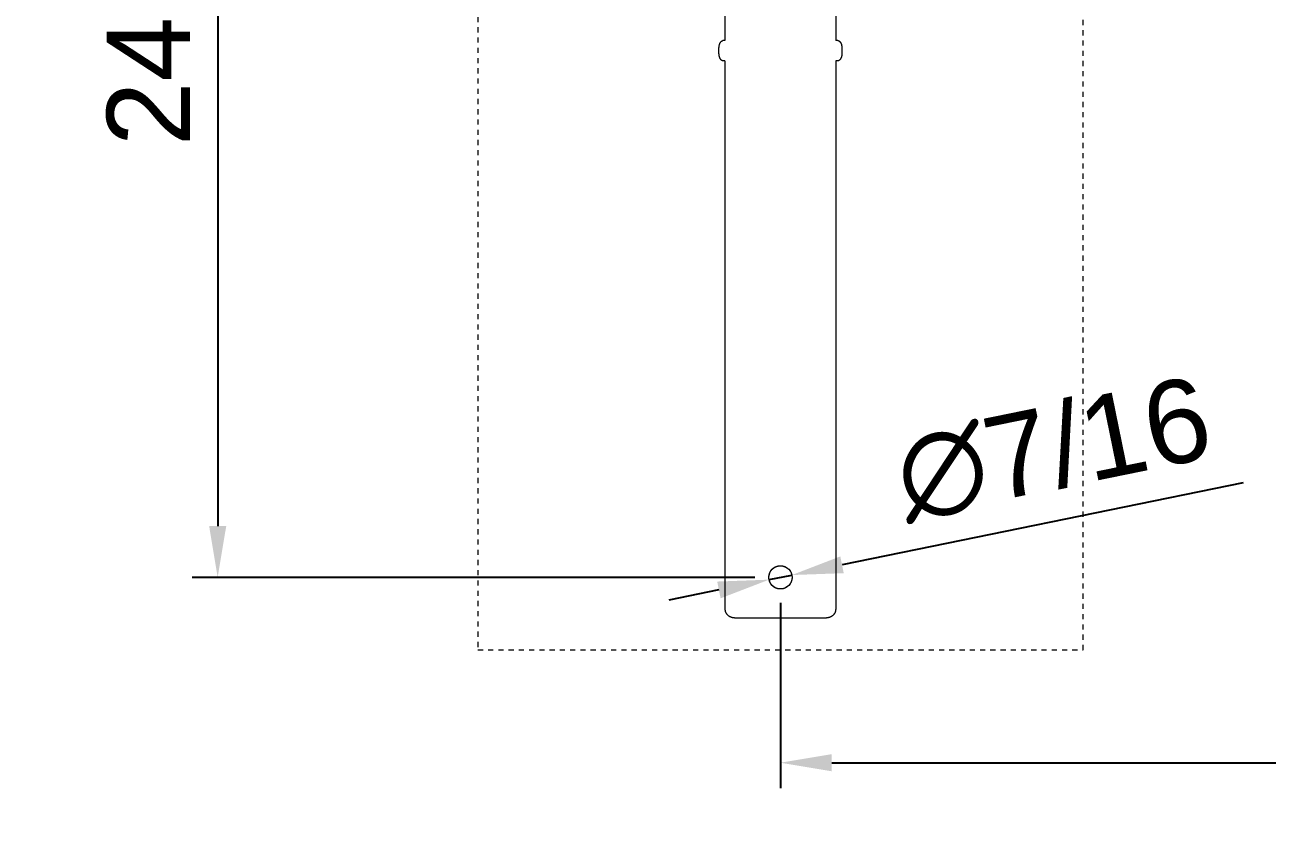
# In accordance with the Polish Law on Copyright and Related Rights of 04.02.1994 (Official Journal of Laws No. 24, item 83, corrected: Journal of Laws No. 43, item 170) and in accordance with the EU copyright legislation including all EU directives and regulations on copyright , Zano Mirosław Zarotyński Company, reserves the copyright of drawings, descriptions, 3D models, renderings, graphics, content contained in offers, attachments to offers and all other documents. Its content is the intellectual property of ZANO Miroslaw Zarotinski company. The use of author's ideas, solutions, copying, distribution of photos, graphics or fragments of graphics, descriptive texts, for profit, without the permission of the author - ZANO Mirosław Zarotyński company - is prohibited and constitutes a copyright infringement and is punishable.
# Model space of a CAD drawing. Header units: inches. Extents: x -9 to 187, y -3 to 135.
# Drawn here: x -8.62 to 15.62, y -2.65 to 12.84 of the extents above; entities that cross this region are included whole.
import ezdxf

# ---------------------------------------------------------------- set-up
doc = ezdxf.new("R2010")
doc.units = ezdxf.units.IN
doc.linetypes.add('HIDDEN', pattern=[1.905, 1.27, -0.635])
for name, color, linetype, lineweight in [('ZANO_R', 7, 'Continuous', 0), ('ZANO_R_przerywana', 250, 'HIDDEN', 0), ('ZANO_W', 1, 'Continuous', 0)]:
    doc.layers.add(name, color=color, linetype=linetype, lineweight=lineweight)
doc.styles.get("Standard").update_dxf_attribs({"font": 'arial.ttf'})
doc.dimstyles.new('amerykanie', dxfattribs={"dimtxt": 50, "dimasz": 50, "dimexe": 0.5, "dimexo": 0.5, "dimgap": 1, "dimtad": 1, "dimdec": 0, "dimzin": 0, "dimlunit": 5, "dimtxsty": 'Standard', "dimcen": 0.09, "dimclrd": 1, "dimclre": 1, "dimclrt": 1, "dimazin": 0, "dimtfac": 1, "dimtdec": 0, "dimtmove": 0, "dimatfit": 3, "dimfxl": 1, "dimtzin": 0, "dimarcsym": 1})

# ---------------------------------------------------------------- blocks, each defined once
blk = doc.blocks.new('*D360')
at = {"layer": 'ZANO_W', "color": 1, "lineweight": -2}
for p, q in [((5.625, 26.464), (-5.358, 26.464)), ((-4.858, 25.464), (-4.858, 3.056)), ((5.625, 2.056), (-5.358, 2.056))]:
    blk.add_line(p, q, dxfattribs=at)
at = {"layer": 'ZANO_W', "color": 1}
for points in [[(-4.691, 25.464), (-5.024, 25.464), (-4.858, 26.464)], [(-5.024, 3.056), (-4.691, 3.056), (-4.858, 2.056)]]:
    blk.add_solid(points, dxfattribs=at)
at = {"layer": 'ZANO_W', "color": 1, "insert": (-6.198, 14.26), "char_height": 1.625, "attachment_point": 5, "rotation": 90}
blk.add_mtext('24 7/16', dxfattribs=at)
blk = doc.blocks.new('*D361')
at = {"layer": 'ZANO_W', "color": 1, "lineweight": -2}
for p, q in [((6.125, 1.556), (6.125, -2.063)), ((45.284, 1.556), (45.284, -2.063)), ((7.125, -1.563), (44.284, -1.563))]:
    blk.add_line(p, q, dxfattribs=at)
at = {"layer": 'ZANO_W', "color": 1}
for points in [[(7.125, -1.396), (7.125, -1.73), (6.125, -1.563)], [(44.284, -1.73), (44.284, -1.396), (45.284, -1.563)]]:
    blk.add_solid(points, dxfattribs=at)
at = {"layer": 'ZANO_W', "color": 1, "insert": (25.705, -0.222), "char_height": 1.625, "attachment_point": 5}
blk.add_mtext('39 3/16', dxfattribs=at)
blk = doc.blocks.new('*D365')
at = {"layer": 'ZANO_W', "color": 1, "lineweight": -2}
for p, q in [((15.153, 3.9), (7.327, 2.301)), ((5.903, 2.011), (6.347, 2.101)), ((4.924, 1.81), (3.944, 1.61))]:
    blk.add_line(p, q, dxfattribs=at)
at = {"layer": 'ZANO_W', "color": 1}
for points in [[(7.293, 2.465), (7.36, 2.138), (6.347, 2.101)], [(4.957, 1.647), (4.89, 1.974), (5.903, 2.011)]]:
    blk.add_solid(points, dxfattribs=at)
at = {"layer": 'ZANO_W', "color": 1, "insert": (11.455, 4.548), "char_height": 1.625, "attachment_point": 5, "rotation": 11.5439}
blk.add_mtext('∅7/16', dxfattribs=at)

msp = doc.modelspace()

# ---------------------------------------------------------------- linework, layer by layer
at = {"layer": 'ZANO_R'}
for p, q in [((5.0425, 13.75571), (5.0425, 12.5353)), ((7.20772, 13.75571), (7.20772, 12.5353)), ((4.92439, 12.37783), (4.92447, 12.38485)), ((4.92439, 12.2991), (4.92439, 12.37783)), ((4.92447, 12.38485), (4.92471, 12.39198)), ((4.92471, 12.39198), (4.92512, 12.3992)), ((4.92512, 12.3992), (4.92571, 12.40649)), ((4.92571, 12.40649), (4.92648, 12.41381)), ((4.92648, 12.41381), (4.92743, 12.42116)), ((4.92743, 12.42116), (4.92858, 12.4285)), ((4.92858, 12.4285), (4.92992, 12.4358)), ((4.92992, 12.4358), (4.93146, 12.44303)), ((4.93146, 12.44303), (4.93319, 12.45016)), ((4.93319, 12.45016), (4.93511, 12.45716)), ((4.93511, 12.45716), (4.93723, 12.464)), ((4.93723, 12.464), (4.93953, 12.47065)), ((4.93953, 12.47065), (4.94074, 12.4739)), ((4.94074, 12.4739), (4.942, 12.47708)), ((4.942, 12.47708), (4.9433, 12.48021)), ((4.9433, 12.48021), (4.94465, 12.48327)), ((4.94465, 12.48327), (4.94603, 12.48626)), ((4.94603, 12.48626), (4.94745, 12.48918)), ((4.94745, 12.48918), (4.94891, 12.49202)), ((4.94891, 12.49202), (4.95041, 12.49479)), ((4.95041, 12.49479), (4.95194, 12.49748)), ((4.95194, 12.49748), (4.9535, 12.50008)), ((4.9535, 12.50008), (4.9551, 12.5026)), ((4.9551, 12.5026), (4.95672, 12.50504)), ((4.95672, 12.50504), (4.95837, 12.50738)), ((4.95837, 12.50738), (4.96004, 12.50963)), ((4.96004, 12.50963), (4.96174, 12.51179)), ((4.96174, 12.51179), (4.96346, 12.51386)), ((4.96346, 12.51386), (4.96521, 12.51583)), ((4.96521, 12.51583), (4.96697, 12.51771)), ((4.96697, 12.51771), (4.96874, 12.51949)), ((4.96874, 12.51949), (4.97053, 12.52117)), ((4.97053, 12.52117), (4.97233, 12.52276)), ((4.97233, 12.52276), (4.97415, 12.52424)), ((4.97415, 12.52424), (4.97506, 12.52495)), ((4.97506, 12.52495), (4.97597, 12.52563)), ((4.97597, 12.52563), (4.97688, 12.52629)), ((4.97688, 12.52629), (4.9778, 12.52693)), ((4.9778, 12.52693), (4.97871, 12.52754)), ((4.97871, 12.52754), (4.97963, 12.52812)), ((4.97963, 12.52812), (4.98055, 12.52868)), ((4.98055, 12.52868), (4.98146, 12.52922)), ((4.98146, 12.52922), (4.98238, 12.52974)), ((4.98238, 12.52974), (4.9833, 12.53023)), ((4.9833, 12.53023), (4.98422, 12.53069)), ((4.98422, 12.53069), (4.98514, 12.53113)), ((4.98514, 12.53113), (4.98605, 12.53155)), ((4.98605, 12.53155), (4.98697, 12.53195)), ((4.98697, 12.53195), (4.98789, 12.53232)), ((4.98789, 12.53232), (4.9888, 12.53267)), ((4.9888, 12.53267), (4.98971, 12.533)), ((4.98971, 12.533), (4.99063, 12.5333)), ((4.99063, 12.5333), (4.99154, 12.53358)), ((4.99154, 12.53358), (4.99244, 12.53384)), ((4.99244, 12.53384), (4.99335, 12.53408)), ((4.99335, 12.53408), (4.99425, 12.5343)), ((4.99425, 12.5343), (4.99516, 12.53449)), ((4.99516, 12.53449), (4.99605, 12.53466)), ((4.99605, 12.53466), (4.99695, 12.53482)), ((4.99695, 12.53482), (4.99784, 12.53495)), ((4.99784, 12.53495), (4.99873, 12.53506)), ((4.99873, 12.53506), (4.99962, 12.53514)), ((4.99962, 12.53514), (5.0005, 12.53521)), ((5.0005, 12.53521), (5.00138, 12.53526)), ((5.00138, 12.53526), (5.00226, 12.53529)), ((5.00226, 12.53529), (5.00313, 12.5353)), ((5.0425, 12.5353), (5.00313, 12.5353)), ((7.24709, 12.5353), (7.20772, 12.5353)), ((7.24709, 12.5353), (7.24796, 12.53529)), ((7.24796, 12.53529), (7.24884, 12.53526)), ((7.24884, 12.53526), (7.24972, 12.53521)), ((7.24972, 12.53521), (7.2506, 12.53514)), ((7.2506, 12.53514), (7.25149, 12.53506)), ((7.25149, 12.53506), (7.25238, 12.53495)), ((7.25238, 12.53495), (7.25327, 12.53482)), ((7.25327, 12.53482), (7.25417, 12.53466)), ((7.25417, 12.53466), (7.25506, 12.53449)), ((7.25506, 12.53449), (7.25597, 12.5343)), ((7.25597, 12.5343), (7.25687, 12.53408)), ((7.25687, 12.53408), (7.25778, 12.53384)), ((7.25778, 12.53384), (7.25868, 12.53358)), ((7.25868, 12.53358), (7.25959, 12.5333)), ((7.25959, 12.5333), (7.26051, 12.533)), ((7.26051, 12.533), (7.26142, 12.53267)), ((7.26142, 12.53267), (7.26233, 12.53232)), ((7.26233, 12.53232), (7.26325, 12.53195)), ((7.26325, 12.53195), (7.26417, 12.53155)), ((7.26417, 12.53155), (7.26508, 12.53113)), ((7.26508, 12.53113), (7.266, 12.53069)), ((7.266, 12.53069), (7.26692, 12.53023)), ((7.26692, 12.53023), (7.26784, 12.52974)), ((7.26784, 12.52974), (7.26876, 12.52922)), ((7.26876, 12.52922), (7.26967, 12.52868)), ((7.26967, 12.52868), (7.27059, 12.52812)), ((7.27059, 12.52812), (7.27151, 12.52754)), ((7.27151, 12.52754), (7.27242, 12.52693)), ((7.27242, 12.52693), (7.27334, 12.52629)), ((7.27334, 12.52629), (7.27425, 12.52563)), ((7.27425, 12.52563), (7.27516, 12.52495)), ((7.27516, 12.52495), (7.27607, 12.52424)), ((7.27607, 12.52424), (7.27789, 12.52276)), ((7.27789, 12.52276), (7.27969, 12.52117)), ((7.27969, 12.52117), (7.28148, 12.51949)), ((7.28148, 12.51949), (7.28325, 12.51771)), ((7.28325, 12.51771), (7.28501, 12.51583)), ((7.28501, 12.51583), (7.28676, 12.51386)), ((7.28676, 12.51386), (7.28848, 12.51179)), ((7.28848, 12.51179), (7.29018, 12.50963)), ((7.29018, 12.50963), (7.29185, 12.50738)), ((7.29185, 12.50738), (7.2935, 12.50504)), ((7.2935, 12.50504), (7.29512, 12.5026)), ((7.29512, 12.5026), (7.29672, 12.50008)), ((7.29672, 12.50008), (7.29828, 12.49748)), ((7.29828, 12.49748), (7.29981, 12.49479)), ((7.29981, 12.49479), (7.30131, 12.49202)), ((7.30131, 12.49202), (7.30277, 12.48918)), ((7.30277, 12.48918), (7.30419, 12.48626)), ((7.30419, 12.48626), (7.30557, 12.48327)), ((7.30557, 12.48327), (7.30692, 12.48021)), ((7.30692, 12.48021), (7.30822, 12.47708)), ((7.30822, 12.47708), (7.30948, 12.4739)), ((7.30948, 12.4739), (7.31069, 12.47065)), ((7.31069, 12.47065), (7.31299, 12.464)), ((7.31299, 12.464), (7.31511, 12.45716)), ((7.31511, 12.45716), (7.31703, 12.45016)), ((7.31703, 12.45016), (7.31876, 12.44303)), ((7.31876, 12.44303), (7.3203, 12.4358)), ((7.3203, 12.4358), (7.32164, 12.4285)), ((7.32164, 12.4285), (7.32279, 12.42116)), ((7.32279, 12.42116), (7.32374, 12.41381)), ((7.32374, 12.41381), (7.32451, 12.40649)), ((7.32451, 12.40649), (7.3251, 12.3992)), ((7.3251, 12.3992), (7.32551, 12.39198)), ((7.32551, 12.39198), (7.32575, 12.38485)), ((7.32575, 12.38485), (7.32583, 12.37783)), ((7.32583, 12.37783), (7.32583, 12.2991)), ((4.92447, 12.29208), (4.92439, 12.2991)), ((4.92471, 12.28495), (4.92447, 12.29208)), ((4.92512, 12.27773), (4.92471, 12.28495)), ((4.92571, 12.27045), (4.92512, 12.27773)), ((4.92648, 12.26312), (4.92571, 12.27045)), ((4.92743, 12.25577), (4.92648, 12.26312)), ((4.92858, 12.24843), (4.92743, 12.25577)), ((4.92992, 12.24114), (4.92858, 12.24843)), ((4.93146, 12.23391), (4.92992, 12.24114)), ((4.93319, 12.22677), (4.93146, 12.23391)), ((4.93511, 12.21977), (4.93319, 12.22677)), ((4.93723, 12.21293), (4.93511, 12.21977)), ((4.93953, 12.20628), (4.93723, 12.21293)), ((4.94074, 12.20303), (4.93953, 12.20628)), ((4.942, 12.19985), (4.94074, 12.20303)), ((4.9433, 12.19672), (4.942, 12.19985)), ((4.94465, 12.19366), (4.9433, 12.19672)), ((4.94603, 12.19067), (4.94465, 12.19366)), ((4.94745, 12.18775), (4.94603, 12.19067)), ((4.94891, 12.18491), (4.94745, 12.18775)), ((4.95041, 12.18214), (4.94891, 12.18491)), ((4.95194, 12.17945), (4.95041, 12.18214)), ((4.9535, 12.17685), (4.95194, 12.17945)), ((4.9551, 12.17433), (4.9535, 12.17685)), ((4.95672, 12.17189), (4.9551, 12.17433)), ((4.95837, 12.16955), (4.95672, 12.17189)), ((4.96004, 12.1673), (4.95837, 12.16955)), ((4.96174, 12.16514), (4.96004, 12.1673)), ((4.96346, 12.16307), (4.96174, 12.16514)), ((4.96521, 12.1611), (4.96346, 12.16307)), ((4.96697, 12.15922), (4.96521, 12.1611)), ((4.96874, 12.15744), (4.96697, 12.15922)), ((4.97053, 12.15576), (4.96874, 12.15744)), ((4.97233, 12.15417), (4.97053, 12.15576)), ((4.97415, 12.15269), (4.97233, 12.15417)), ((4.97506, 12.15198), (4.97415, 12.15269)), ((4.97597, 12.1513), (4.97506, 12.15198)), ((4.97688, 12.15064), (4.97597, 12.1513)), ((4.9778, 12.15), (4.97688, 12.15064)), ((4.97871, 12.14939), (4.9778, 12.15)), ((4.97963, 12.14881), (4.97871, 12.14939)), ((4.98055, 12.14825), (4.97963, 12.14881)), ((4.98146, 12.14771), (4.98055, 12.14825)), ((4.98238, 12.14719), (4.98146, 12.14771)), ((4.9833, 12.14671), (4.98238, 12.14719)), ((4.98422, 12.14624), (4.9833, 12.14671)), ((4.98514, 12.1458), (4.98422, 12.14624)), ((4.98605, 12.14538), (4.98514, 12.1458)), ((4.98697, 12.14498), (4.98605, 12.14538)), ((4.98789, 12.14461), (4.98697, 12.14498)), ((4.9888, 12.14426), (4.98789, 12.14461)), ((4.98971, 12.14393), (4.9888, 12.14426)), ((4.99063, 12.14363), (4.98971, 12.14393)), ((4.99154, 12.14335), (4.99063, 12.14363)), ((4.99244, 12.14309), (4.99154, 12.14335)), ((4.99335, 12.14285), (4.99244, 12.14309)), ((4.99425, 12.14263), (4.99335, 12.14285)), ((4.99516, 12.14244), (4.99425, 12.14263)), ((4.99605, 12.14227), (4.99516, 12.14244)), ((4.99695, 12.14212), (4.99605, 12.14227)), ((4.99784, 12.14199), (4.99695, 12.14212)), ((4.99873, 12.14188), (4.99784, 12.14199)), ((4.99962, 12.14179), (4.99873, 12.14188)), ((5.0005, 12.14172), (4.99962, 12.14179)), ((5.00138, 12.14167), (5.0005, 12.14172)), ((5.00226, 12.14164), (5.00138, 12.14167)), ((5.00313, 12.14163), (5.00226, 12.14164)), ((5.0425, 12.14163), (5.00313, 12.14163)), ((5.0425, 12.14163), (5.0425, 2.64638)), ((7.24709, 12.14163), (7.20772, 12.14163)), ((7.20772, 12.14163), (7.20772, 2.64638)), ((7.24796, 12.14164), (7.24709, 12.14163)), ((7.24884, 12.14167), (7.24796, 12.14164)), ((7.24972, 12.14172), (7.24884, 12.14167)), ((7.2506, 12.14179), (7.24972, 12.14172)), ((7.25149, 12.14188), (7.2506, 12.14179)), ((7.25238, 12.14199), (7.25149, 12.14188)), ((7.25327, 12.14212), (7.25238, 12.14199)), ((7.25417, 12.14227), (7.25327, 12.14212)), ((7.25506, 12.14244), (7.25417, 12.14227)), ((7.25597, 12.14263), (7.25506, 12.14244)), ((7.25687, 12.14285), (7.25597, 12.14263)), ((7.25778, 12.14309), (7.25687, 12.14285)), ((7.25868, 12.14335), (7.25778, 12.14309)), ((7.25959, 12.14363), (7.25868, 12.14335)), ((7.26051, 12.14393), (7.25959, 12.14363)), ((7.26142, 12.14426), (7.26051, 12.14393)), ((7.26233, 12.14461), (7.26142, 12.14426)), ((7.26325, 12.14498), (7.26233, 12.14461)), ((7.26417, 12.14538), (7.26325, 12.14498)), ((7.26508, 12.1458), (7.26417, 12.14538)), ((7.266, 12.14624), (7.26508, 12.1458)), ((7.26692, 12.14671), (7.266, 12.14624)), ((7.26784, 12.14719), (7.26692, 12.14671)), ((7.26876, 12.14771), (7.26784, 12.14719)), ((7.26967, 12.14825), (7.26876, 12.14771)), ((7.27059, 12.14881), (7.26967, 12.14825)), ((7.27151, 12.14939), (7.27059, 12.14881)), ((7.27242, 12.15), (7.27151, 12.14939)), ((7.27334, 12.15064), (7.27242, 12.15)), ((7.27425, 12.1513), (7.27334, 12.15064)), ((7.27516, 12.15198), (7.27425, 12.1513)), ((7.27607, 12.15269), (7.27516, 12.15198)), ((7.27789, 12.15417), (7.27607, 12.15269)), ((7.27969, 12.15576), (7.27789, 12.15417)), ((7.28148, 12.15744), (7.27969, 12.15576)), ((7.28325, 12.15922), (7.28148, 12.15744)), ((7.28501, 12.1611), (7.28325, 12.15922)), ((7.28676, 12.16307), (7.28501, 12.1611)), ((7.28848, 12.16514), (7.28676, 12.16307)), ((7.29018, 12.1673), (7.28848, 12.16514)), ((7.29185, 12.16955), (7.29018, 12.1673)), ((7.2935, 12.17189), (7.29185, 12.16955)), ((7.29512, 12.17433), (7.2935, 12.17189)), ((7.29672, 12.17685), (7.29512, 12.17433)), ((7.29828, 12.17945), (7.29672, 12.17685)), ((7.29981, 12.18214), (7.29828, 12.17945)), ((7.30131, 12.18491), (7.29981, 12.18214)), ((7.30277, 12.18775), (7.30131, 12.18491)), ((7.30419, 12.19067), (7.30277, 12.18775)), ((7.30557, 12.19366), (7.30419, 12.19067)), ((7.30692, 12.19672), (7.30557, 12.19366)), ((7.30822, 12.19985), (7.30692, 12.19672)), ((7.30948, 12.20303), (7.30822, 12.19985)), ((7.31069, 12.20628), (7.30948, 12.20303)), ((7.31299, 12.21293), (7.31069, 12.20628)), ((7.31511, 12.21977), (7.31299, 12.21293)), ((7.31703, 12.22677), (7.31511, 12.21977)), ((7.31876, 12.23391), (7.31703, 12.22677)), ((7.3203, 12.24114), (7.31876, 12.23391)), ((7.32164, 12.24843), (7.3203, 12.24114)), ((7.32279, 12.25577), (7.32164, 12.24843)), ((7.32374, 12.26312), (7.32279, 12.25577)), ((7.32451, 12.27045), (7.32374, 12.26312)), ((7.3251, 12.27773), (7.32451, 12.27045)), ((7.32551, 12.28495), (7.3251, 12.27773)), ((7.32575, 12.29208), (7.32551, 12.28495)), ((7.32583, 12.2991), (7.32575, 12.29208)), ((5.0425, 2.64638), (5.0425, 1.42598)), ((7.20772, 2.64638), (7.20772, 1.42598)), ((5.93375, 2.17679), (5.93799, 2.18325)), ((5.93799, 2.18325), (5.94245, 2.18956)), ((5.94245, 2.18956), (5.94712, 2.19572)), ((5.94712, 2.19572), (5.952, 2.20172)), ((5.952, 2.20172), (5.95708, 2.20754)), ((5.95708, 2.20754), (5.96235, 2.21319)), ((5.96235, 2.21319), (5.96782, 2.21866)), ((5.96782, 2.21866), (5.97347, 2.22393)), ((5.97347, 2.22393), (5.97929, 2.22901)), ((5.97929, 2.22901), (5.98529, 2.23389)), ((5.98529, 2.23389), (5.99145, 2.23856)), ((5.99145, 2.23856), (5.99776, 2.24302)), ((5.99776, 2.24302), (6.00423, 2.24725)), ((6.00423, 2.24725), (6.01083, 2.25127)), ((6.01083, 2.25127), (6.01757, 2.25506)), ((6.01757, 2.25506), (6.02443, 2.25861)), ((6.02443, 2.25861), (6.03141, 2.26193)), ((6.03141, 2.26193), (6.0385, 2.26501)), ((6.0385, 2.26501), (6.0457, 2.26784)), ((6.0457, 2.26784), (6.05298, 2.27043)), ((6.05298, 2.27043), (6.06035, 2.27277)), ((6.06035, 2.27277), (6.06779, 2.27485)), ((6.06779, 2.27485), (6.0753, 2.27668)), ((6.0753, 2.27668), (6.08287, 2.27826)), ((6.08287, 2.27826), (6.09048, 2.27957)), ((6.09048, 2.27957), (6.09814, 2.28062)), ((6.09814, 2.28062), (6.10583, 2.28141)), ((6.10583, 2.28141), (6.11354, 2.28194)), ((6.11354, 2.28194), (6.12127, 2.2822)), ((6.12127, 2.2822), (6.129, 2.2822)), ((6.129, 2.2822), (6.13672, 2.28193)), ((6.13672, 2.28193), (6.14443, 2.28141)), ((6.14443, 2.28141), (6.15212, 2.28062)), ((6.15212, 2.28062), (6.15978, 2.27956)), ((6.15978, 2.27956), (6.1674, 2.27825)), ((6.1674, 2.27825), (6.17496, 2.27667)), ((6.17496, 2.27667), (6.18247, 2.27484)), ((6.18247, 2.27484), (6.18992, 2.27276)), ((6.18992, 2.27276), (6.19728, 2.27042)), ((6.19728, 2.27042), (6.20457, 2.26783)), ((6.20457, 2.26783), (6.21176, 2.26499)), ((6.21176, 2.26499), (6.21885, 2.26191)), ((6.21885, 2.26191), (6.22583, 2.25859)), ((6.22583, 2.25859), (6.23269, 2.25504)), ((6.23269, 2.25504), (6.23942, 2.25125)), ((6.23942, 2.25125), (6.24603, 2.24723)), ((6.24603, 2.24723), (6.25249, 2.24299)), ((6.25249, 2.24299), (6.25881, 2.23853)), ((6.25881, 2.23853), (6.26496, 2.23386)), ((6.26496, 2.23386), (6.27096, 2.22898)), ((6.27096, 2.22898), (6.27678, 2.2239)), ((6.27678, 2.2239), (6.28243, 2.21863)), ((6.28243, 2.21863), (6.2879, 2.21316)), ((6.2879, 2.21316), (6.29317, 2.20751)), ((6.29317, 2.20751), (6.29825, 2.20168)), ((6.29825, 2.20168), (6.30313, 2.19569)), ((6.30313, 2.19569), (6.3078, 2.18953)), ((6.3078, 2.18953), (6.31226, 2.18321)), ((6.31226, 2.18321), (6.3165, 2.17675)), ((5.89878, 2.05975), (5.89904, 2.06748)), ((5.89878, 2.05203), (5.89878, 2.05975)), ((5.89904, 2.0443), (5.89878, 2.05203)), ((5.89904, 2.06748), (5.89957, 2.07519)), ((5.89957, 2.03659), (5.89904, 2.0443)), ((5.89957, 2.07519), (5.90036, 2.08288)), ((5.90036, 2.0289), (5.89957, 2.03659)), ((5.90036, 2.08288), (5.90142, 2.09054)), ((5.90141, 2.02124), (5.90036, 2.0289)), ((5.90272, 2.01363), (5.90141, 2.02124)), ((5.90142, 2.09054), (5.90273, 2.09815)), ((5.90429, 2.00606), (5.90272, 2.01363)), ((5.90273, 2.09815), (5.9043, 2.10572)), ((5.90612, 1.99855), (5.90429, 2.00606)), ((5.9043, 2.10572), (5.90613, 2.11323)), ((5.90821, 1.9911), (5.90612, 1.99855)), ((5.90613, 2.11323), (5.90822, 2.12067)), ((5.91055, 1.98374), (5.90821, 1.9911)), ((5.90822, 2.12067), (5.91056, 2.12804)), ((5.91313, 1.97645), (5.91055, 1.98374)), ((5.91056, 2.12804), (5.91315, 2.13532)), ((5.91597, 1.96926), (5.91313, 1.97645)), ((5.91315, 2.13532), (5.91598, 2.14251)), ((5.91905, 1.96217), (5.91597, 1.96926)), ((5.91598, 2.14251), (5.91907, 2.1496)), ((5.92237, 1.95519), (5.91905, 1.96217)), ((5.91907, 2.1496), (5.92239, 2.15658)), ((5.92592, 1.94833), (5.92237, 1.95519)), ((5.92239, 2.15658), (5.92594, 2.16345)), ((5.92971, 1.94159), (5.92592, 1.94833)), ((5.92594, 2.16345), (5.92973, 2.17018)), ((5.93372, 1.93499), (5.92971, 1.94159)), ((5.92973, 2.17018), (5.93375, 2.17679)), ((6.32049, 1.94155), (6.31647, 1.93495)), ((6.3165, 2.17675), (6.32051, 2.17015)), ((6.32428, 1.94829), (6.32049, 1.94155)), ((6.32051, 2.17015), (6.3243, 2.16341)), ((6.32783, 1.95515), (6.32428, 1.94829)), ((6.3243, 2.16341), (6.32785, 2.15654)), ((6.33116, 1.96213), (6.32783, 1.95515)), ((6.32785, 2.15654), (6.33117, 2.14956)), ((6.33424, 1.96922), (6.33116, 1.96213)), ((6.33117, 2.14956), (6.33425, 2.14247)), ((6.33707, 1.97641), (6.33424, 1.96922)), ((6.33425, 2.14247), (6.33709, 2.13528)), ((6.33966, 1.9837), (6.33707, 1.97641)), ((6.33709, 2.13528), (6.33967, 2.128)), ((6.342, 1.99106), (6.33966, 1.9837)), ((6.33967, 2.128), (6.34201, 2.12063)), ((6.34409, 1.99851), (6.342, 1.99106)), ((6.34201, 2.12063), (6.3441, 2.11319)), ((6.34592, 2.00601), (6.34409, 1.99851)), ((6.3441, 2.11319), (6.34593, 2.10568)), ((6.34749, 2.01358), (6.34592, 2.00601)), ((6.34593, 2.10568), (6.3475, 2.09811)), ((6.3488, 2.0212), (6.34749, 2.01358)), ((6.3475, 2.09811), (6.34881, 2.09049)), ((6.34986, 2.02886), (6.3488, 2.0212)), ((6.34881, 2.09049), (6.34986, 2.08284)), ((6.34986, 2.08284), (6.35065, 2.07515)), ((6.35065, 2.03655), (6.34986, 2.02886)), ((6.35065, 2.07515), (6.35118, 2.06744)), ((6.35118, 2.04426), (6.35065, 2.03655)), ((6.35118, 2.06744), (6.35144, 2.05971)), ((6.35144, 2.05198), (6.35118, 2.04426)), ((6.35144, 2.05971), (6.35144, 2.05198)), ((5.93796, 1.92852), (5.93372, 1.93499)), ((5.94242, 1.92221), (5.93796, 1.92852)), ((5.94709, 1.91605), (5.94242, 1.92221)), ((5.95197, 1.91005), (5.94709, 1.91605)), ((5.95705, 1.90423), (5.95197, 1.91005)), ((5.96232, 1.89858), (5.95705, 1.90423)), ((5.96779, 1.89311), (5.96232, 1.89858)), ((5.97344, 1.88783), (5.96779, 1.89311)), ((5.97926, 1.88275), (5.97344, 1.88783)), ((5.98526, 1.87787), (5.97926, 1.88275)), ((5.99141, 1.8732), (5.98526, 1.87787)), ((5.99773, 1.86875), (5.99141, 1.8732)), ((6.00419, 1.86451), (5.99773, 1.86875)), ((6.0108, 1.86049), (6.00419, 1.86451)), ((6.01753, 1.8567), (6.0108, 1.86049)), ((6.02439, 1.85314), (6.01753, 1.8567)), ((6.03137, 1.84982), (6.02439, 1.85314)), ((6.03846, 1.84674), (6.03137, 1.84982)), ((6.04565, 1.84391), (6.03846, 1.84674)), ((6.05294, 1.84132), (6.04565, 1.84391)), ((6.0603, 1.83898), (6.05294, 1.84132)), ((6.06775, 1.83689), (6.0603, 1.83898)), ((6.07526, 1.83506), (6.06775, 1.83689)), ((6.08282, 1.83349), (6.07526, 1.83506)), ((6.09044, 1.83217), (6.08282, 1.83349)), ((6.0981, 1.83112), (6.09044, 1.83217)), ((6.10579, 1.83033), (6.0981, 1.83112)), ((6.1135, 1.8298), (6.10579, 1.83033)), ((6.12122, 1.82954), (6.1135, 1.8298)), ((6.12895, 1.82954), (6.12122, 1.82954)), ((6.13668, 1.8298), (6.12895, 1.82954)), ((6.14439, 1.83033), (6.13668, 1.8298)), ((6.15208, 1.83112), (6.14439, 1.83033)), ((6.15974, 1.83217), (6.15208, 1.83112)), ((6.16735, 1.83348), (6.15974, 1.83217)), ((6.17492, 1.83505), (6.16735, 1.83348)), ((6.18243, 1.83688), (6.17492, 1.83505)), ((6.18987, 1.83897), (6.18243, 1.83688)), ((6.19724, 1.8413), (6.18987, 1.83897)), ((6.20452, 1.84389), (6.19724, 1.8413)), ((6.21172, 1.84673), (6.20452, 1.84389)), ((6.21881, 1.84981), (6.21172, 1.84673)), ((6.22579, 1.85312), (6.21881, 1.84981)), ((6.23265, 1.85668), (6.22579, 1.85312)), ((6.23939, 1.86047), (6.23265, 1.85668)), ((6.24599, 1.86448), (6.23939, 1.86047)), ((6.25246, 1.86872), (6.24599, 1.86448)), ((6.25877, 1.87318), (6.25246, 1.86872)), ((6.26493, 1.87785), (6.25877, 1.87318)), ((6.27093, 1.88273), (6.26493, 1.87785)), ((6.27675, 1.8878), (6.27093, 1.88273)), ((6.2824, 1.89308), (6.27675, 1.8878)), ((6.28787, 1.89854), (6.2824, 1.89308)), ((6.29314, 1.90419), (6.28787, 1.89854)), ((6.29822, 1.91002), (6.29314, 1.90419)), ((6.3031, 1.91601), (6.29822, 1.91002)), ((6.30777, 1.92217), (6.3031, 1.91601)), ((6.31223, 1.92849), (6.30777, 1.92217)), ((6.31647, 1.93495), (6.31223, 1.92849)), ((5.0425, 1.42598), (5.04256, 1.42209)), ((5.04256, 1.42209), (5.04275, 1.4182)), ((5.04275, 1.4182), (5.04306, 1.41432)), ((5.04306, 1.41432), (5.04349, 1.41045)), ((5.04349, 1.41045), (5.04404, 1.40659)), ((5.04404, 1.40659), (5.04471, 1.40276)), ((5.04471, 1.40276), (5.04549, 1.39894)), ((5.04549, 1.39894), (5.0464, 1.39515)), ((5.0464, 1.39515), (5.04746, 1.39125)), ((5.04746, 1.39125), (5.04865, 1.38738)), ((5.04865, 1.38738), (5.04996, 1.38355)), ((5.04996, 1.38355), (5.05138, 1.37977)), ((5.05138, 1.37977), (5.05292, 1.37602)), ((5.05292, 1.37602), (5.05457, 1.37233)), ((5.05457, 1.37233), (5.05633, 1.36868)), ((5.05633, 1.36868), (5.05819, 1.36509)), ((5.05819, 1.36509), (5.06022, 1.36144)), ((5.06022, 1.36144), (5.06235, 1.35786)), ((5.06235, 1.35786), (5.06458, 1.35433)), ((5.06458, 1.35433), (5.06692, 1.35087)), ((5.06692, 1.35087), (5.06935, 1.34748)), ((5.06935, 1.34748), (5.07187, 1.34415)), ((5.07187, 1.34415), (5.07447, 1.34089)), ((5.07447, 1.34089), (5.07717, 1.3377)), ((5.07717, 1.3377), (5.07999, 1.33453)), ((5.07999, 1.33453), (5.0829, 1.33143)), ((5.0829, 1.33143), (5.08588, 1.32841)), ((5.08588, 1.32841), (5.08894, 1.32546)), ((5.08894, 1.32546), (5.09207, 1.32259)), ((5.09207, 1.32259), (5.09527, 1.31979)), ((5.09527, 1.31979), (5.09853, 1.31707)), ((5.09853, 1.31707), (5.10185, 1.31442)), ((5.10185, 1.31442), (5.10551, 1.31165)), ((5.10551, 1.31165), (5.10923, 1.30896)), ((5.10923, 1.30896), (5.11302, 1.30636)), ((5.11302, 1.30636), (5.11686, 1.30386)), ((5.11686, 1.30386), (5.12076, 1.30144)), ((5.12076, 1.30144), (5.12472, 1.29911)), ((5.12472, 1.29911), (5.12873, 1.29686)), ((5.12873, 1.29686), (5.13278, 1.29471)), ((5.13278, 1.29471), (5.13689, 1.29264)), ((5.13689, 1.29264), (5.14103, 1.29066)), ((5.14103, 1.29066), (5.14522, 1.28877)), ((5.14522, 1.28877), (5.14945, 1.28696)), ((5.14945, 1.28696), (5.15371, 1.28524)), ((5.15371, 1.28524), (5.15801, 1.28361)), ((5.15801, 1.28361), (5.16234, 1.28206)), ((5.16234, 1.28206), (5.16669, 1.2806)), ((5.16669, 1.2806), (5.17138, 1.27913)), ((5.17138, 1.27913), (5.1761, 1.27776)), ((5.1761, 1.27776), (5.18085, 1.27648)), ((5.18085, 1.27648), (5.18562, 1.2753)), ((5.18562, 1.2753), (5.19041, 1.27421)), ((5.19041, 1.27421), (5.19523, 1.27322)), ((5.19523, 1.27322), (5.20006, 1.27233)), ((5.20006, 1.27233), (5.20491, 1.27153)), ((5.20491, 1.27153), (5.20979, 1.27082)), ((5.20979, 1.27082), (5.21468, 1.2702)), ((5.21468, 1.2702), (5.21958, 1.26968)), ((5.21958, 1.26968), (5.22449, 1.26926)), ((5.22449, 1.26926), (5.22941, 1.26893)), ((5.22941, 1.26893), (5.23433, 1.2687)), ((5.23433, 1.2687), (5.23926, 1.26856)), ((5.23926, 1.26856), (5.24418, 1.26851)), ((5.24418, 1.26851), (5.45325, 1.26851)), ((5.45325, 1.26851), (5.49144, 1.26851)), ((5.49144, 1.26851), (6.75878, 1.26851)), ((6.75878, 1.26851), (6.79697, 1.26851)), ((6.79697, 1.26851), (7.00604, 1.26851)), ((7.00604, 1.26851), (7.01096, 1.26856)), ((7.01096, 1.26856), (7.01589, 1.2687)), ((7.01589, 1.2687), (7.02081, 1.26893)), ((7.02081, 1.26893), (7.02573, 1.26926)), ((7.02573, 1.26926), (7.03064, 1.26968)), ((7.03064, 1.26968), (7.03554, 1.2702)), ((7.03554, 1.2702), (7.04043, 1.27082)), ((7.04043, 1.27082), (7.04531, 1.27153)), ((7.04531, 1.27153), (7.05016, 1.27233)), ((7.05016, 1.27233), (7.05499, 1.27322)), ((7.05499, 1.27322), (7.05981, 1.27421)), ((7.05981, 1.27421), (7.0646, 1.2753)), ((7.0646, 1.2753), (7.06937, 1.27648)), ((7.06937, 1.27648), (7.07412, 1.27776)), ((7.07412, 1.27776), (7.07884, 1.27913)), ((7.07884, 1.27913), (7.08353, 1.2806)), ((7.08353, 1.2806), (7.08788, 1.28206)), ((7.08788, 1.28206), (7.09221, 1.28361)), ((7.09221, 1.28361), (7.09651, 1.28524)), ((7.09651, 1.28524), (7.10077, 1.28696)), ((7.10077, 1.28696), (7.105, 1.28877)), ((7.105, 1.28877), (7.10919, 1.29066)), ((7.10919, 1.29066), (7.11333, 1.29264)), ((7.11333, 1.29264), (7.11744, 1.29471)), ((7.11744, 1.29471), (7.12149, 1.29686)), ((7.12149, 1.29686), (7.1255, 1.29911)), ((7.1255, 1.29911), (7.12946, 1.30144)), ((7.12946, 1.30144), (7.13336, 1.30386)), ((7.13336, 1.30386), (7.1372, 1.30636)), ((7.1372, 1.30636), (7.14099, 1.30896)), ((7.14099, 1.30896), (7.14471, 1.31165)), ((7.14471, 1.31165), (7.14837, 1.31442)), ((7.14837, 1.31442), (7.15169, 1.31707)), ((7.15169, 1.31707), (7.15495, 1.31979)), ((7.15495, 1.31979), (7.15815, 1.32259)), ((7.15815, 1.32259), (7.16128, 1.32546)), ((7.16128, 1.32546), (7.16434, 1.32841)), ((7.16434, 1.32841), (7.16732, 1.33143)), ((7.16732, 1.33143), (7.17023, 1.33453)), ((7.17023, 1.33453), (7.17305, 1.3377)), ((7.17305, 1.3377), (7.17575, 1.34089)), ((7.17575, 1.34089), (7.17835, 1.34415)), ((7.17835, 1.34415), (7.18087, 1.34748)), ((7.18087, 1.34748), (7.1833, 1.35087)), ((7.1833, 1.35087), (7.18564, 1.35433)), ((7.18564, 1.35433), (7.18787, 1.35786)), ((7.18787, 1.35786), (7.19, 1.36144)), ((7.19, 1.36144), (7.19203, 1.36509)), ((7.19203, 1.36509), (7.19389, 1.36868)), ((7.19389, 1.36868), (7.19565, 1.37233)), ((7.19565, 1.37233), (7.1973, 1.37602)), ((7.1973, 1.37602), (7.19884, 1.37977)), ((7.19884, 1.37977), (7.20026, 1.38355)), ((7.20026, 1.38355), (7.20157, 1.38738)), ((7.20157, 1.38738), (7.20276, 1.39125)), ((7.20276, 1.39125), (7.20382, 1.39515)), ((7.20382, 1.39515), (7.20473, 1.39894)), ((7.20473, 1.39894), (7.20551, 1.40276)), ((7.20551, 1.40276), (7.20618, 1.40659)), ((7.20618, 1.40659), (7.20673, 1.41045)), ((7.20673, 1.41045), (7.20716, 1.41432)), ((7.20716, 1.41432), (7.20747, 1.4182)), ((7.20747, 1.4182), (7.20766, 1.42209)), ((7.20766, 1.42209), (7.20772, 1.42598))]:
    msp.add_line(p, q, dxfattribs=at)
msp.add_circle((6.12511, 2.05587), 0.22636, dxfattribs=at)
at = {"layer": 'ZANO_R_przerywana', "ltscale": 0.05}
for p, q in [((0.21995, 28.19604), (0.21995, 0.63863)), ((12.03027, 0.63863), (12.03027, 28.19604)), ((0.21995, 0.63863), (12.03027, 0.63863))]:
    msp.add_line(p, q, dxfattribs=at)

# ---------------------------------------------------------------- dimensions: what is measured, and where the dimension line sits
at = {"layer": 'ZANO_W'}
dim = msp.add_linear_dim(base=(-4.85759, 2.05587), p1=(6.12511, 26.46388), p2=(6.12511, 2.05587), angle=90, dimstyle='amerykanie', override={"dimtxt": 1.625, "dimasz": 1, "dimgap": 0.5, "dimdec": 4, "dimaunit": 1, "dimadec": 1, "dimtdec": 4, "dimtmove": 1, "dimfrac": 2}, dxfattribs=at)
dim.commit()
dim.dimension.update_dxf_attribs({"geometry": '*D360', "text_midpoint": (-6.1978, 14.25988)})
dim = msp.add_diameter_dim_2p(p1=(5.90332, 2.01057), p2=(6.3469, 2.10117), dimstyle='amerykanie', override={"dimtxt": 1.625, "dimasz": 1, "dimgap": 0.5, "dimdec": 4, "dimaunit": 1, "dimadec": 1, "dimtdec": 4, "dimtmove": 1, "dimfrac": 2}, dxfattribs=at)
dim.commit()
dim.dimension.update_dxf_attribs({"geometry": '*D365', "text_midpoint": (11.45452, 4.54792)})
dim = msp.add_linear_dim(base=(45.2845, -1.56312), p1=(6.12511, 2.05587), p2=(45.2845, 2.05587), dimstyle='amerykanie', override={"dimtxt": 1.625, "dimasz": 1, "dimgap": 0.5, "dimdec": 4, "dimaunit": 1, "dimadec": 1, "dimtdec": 4, "dimtmove": 1, "dimfrac": 2}, dxfattribs=at)
dim.commit()
dim.dimension.update_dxf_attribs({"geometry": '*D361', "text_midpoint": (25.7048, -0.22235)})

doc.saveas('drawing.dxf')
